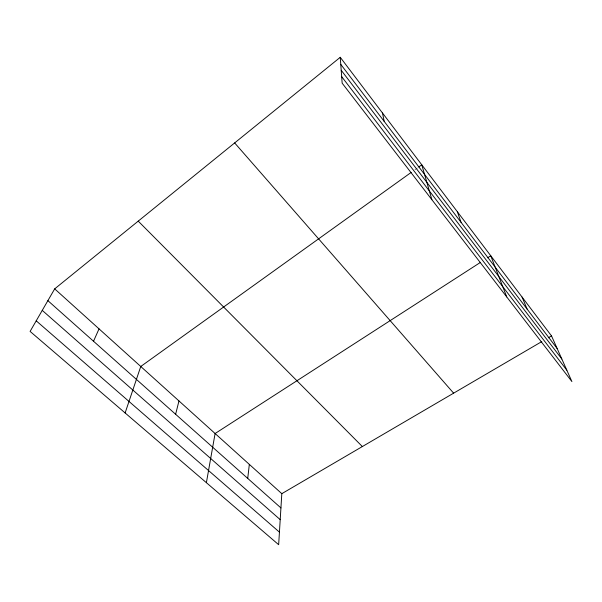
<?xml version="1.0" encoding="UTF-8"?>
<svg xmlns="http://www.w3.org/2000/svg" width="602" height="602" viewBox="0 0 602 602"><rect width="100%" height="100%" fill="white"/><g stroke="black" fill="none" stroke-linecap="round" stroke-linejoin="round"><path stroke-width="0.45" stroke-dasharray="3.01 2.26" d="M414.951 169.704L417.984 167.529"/><path stroke-width="0.9" d="M54.684 288.87L281.811 493.67L278.658 544.697L30.1 331.409L54.684 288.87L340.25 57.303L551.515 335.901L571.9 381.555L342.154 83.166L340.25 57.303M247.723 478.402L249.333 464.39M206.388 482.676L215.102 433.523L480.569 262.322M175.626 414.274L178.967 400.932M125.126 412.949L140.755 366.483L411.158 172.428M93.528 341.244L99.029 328.858M418.744 166.987L421.769 164.813L431.89 199.706M487.612 257.784L490.743 255.767L506.741 296.929M281.811 493.67L541.8 341.582M548.279 337.797L551.515 335.901M36.218 320.828L279.433 532.138M42.253 310.376L280.208 519.646M47.882 300.646L280.931 507.937M138.227 221.13L362.359 446.556M234.667 142.93L453.63 393.166M341.673 76.642L566.836 370.215M341.206 70.261L561.832 359.01M340.77 64.369L557.166 348.558M522.062 297.064L527.134 309.127M457.385 211.769L461.042 222.319M382.481 112.995L384.211 121.423"/></g></svg>
